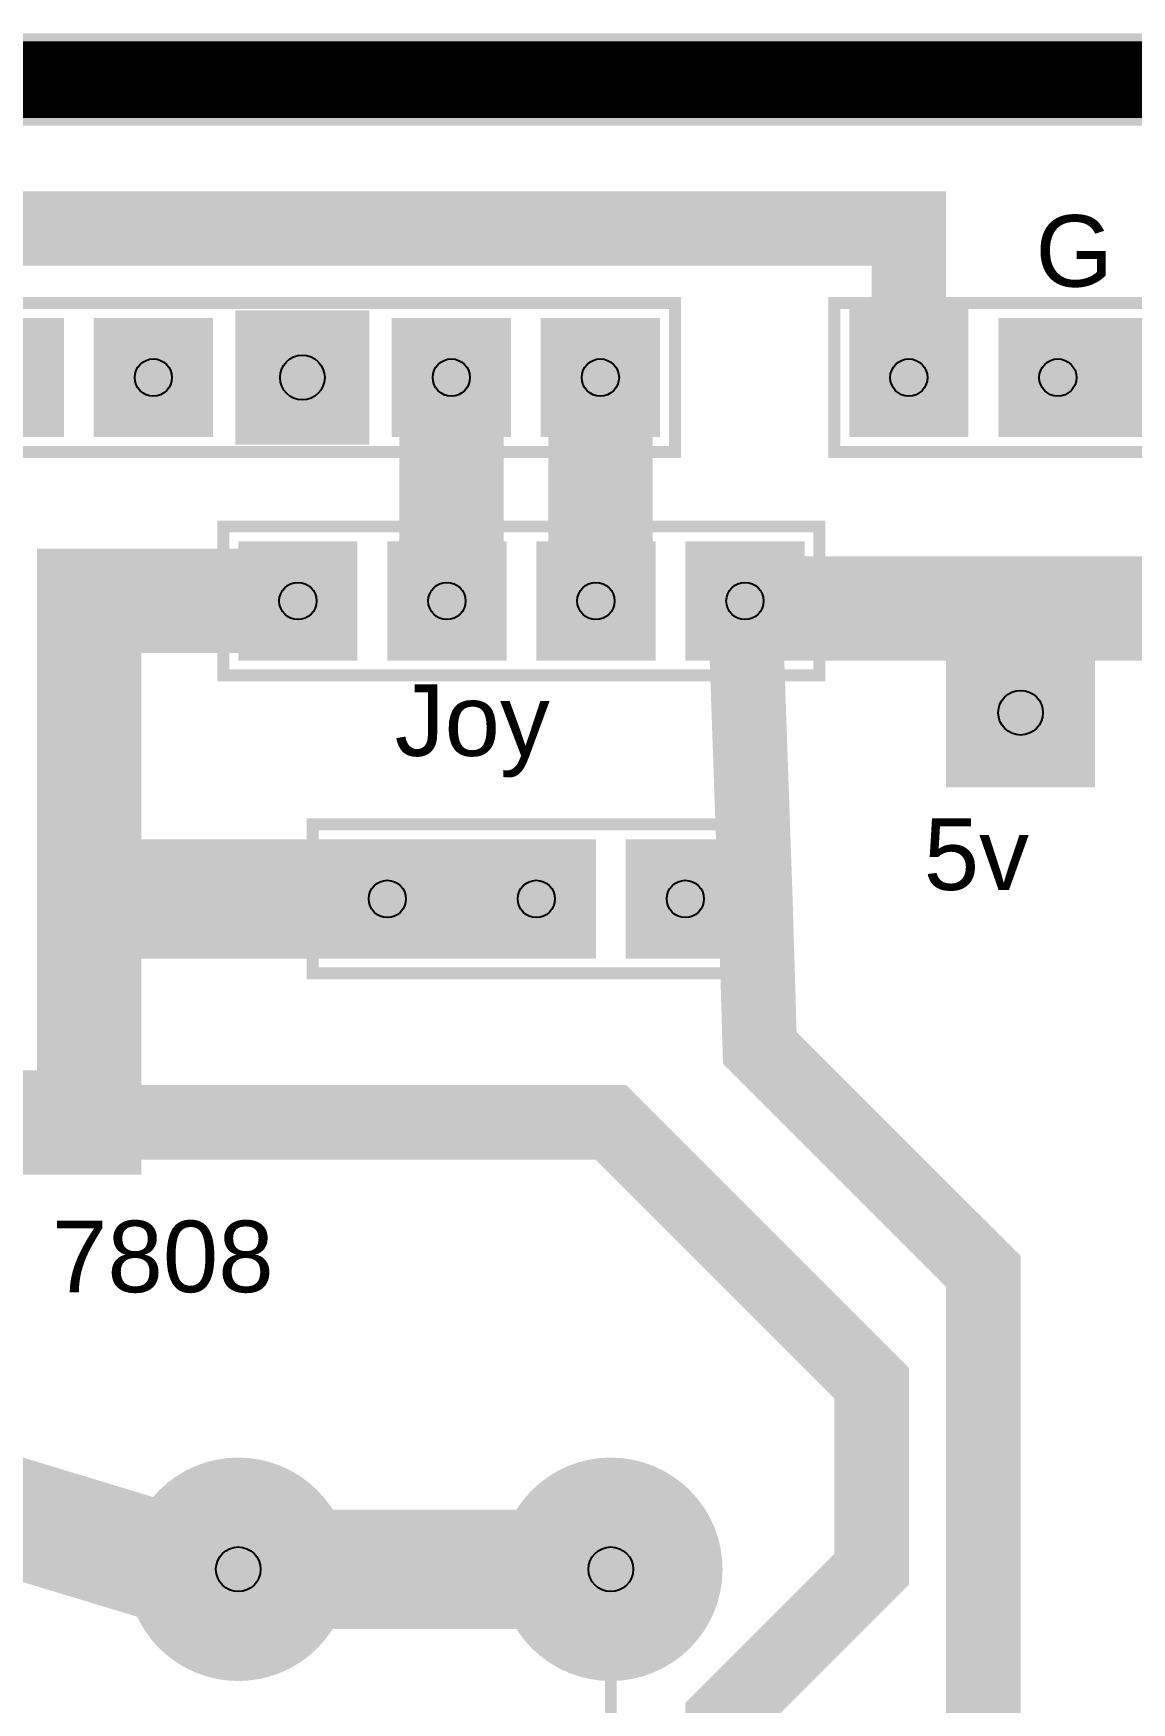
# Model space of a CAD drawing. Extents: x -1.19 to 1.19, y -1.21 to 1.21.
# Drawn here: x -0.752 to -0.015, y 0.081 to 1.201 of the extents above; entities that cross this region are included whole.
import ezdxf

# ---------------------------------------------------------------- set-up
doc = ezdxf.new("R2010")
doc.units = 0
doc.layers.get('0').update_dxf_attribs({"linetype": 'CONTINUOUS'})

# ---------------------------------------------------------------- blocks, each defined once
blk = doc.blocks.new('RPAD')
blk.add_trace([(-0.5, -0.5), (-0.5, 0.5), (0.5, -0.5), (0.5, 0.5)])
blk = doc.blocks.new('EPAD')
at = {"const_width": 0.5}
blk.add_lwpolyline([(-0.25, 0, 1), (0.25, 0, 1)], format="xyb", close=True, dxfattribs=at)

msp = doc.modelspace()

# ---------------------------------------------------------------- linework, layer by layer
for points, const_width in [([(-1.165, 1.145), (-1.165, 1.195), (1.134, 1.195), (1.134, 1.145), (-1.165, 1.145)], 0.012), ([(-0.165, 1.02), (-0.165, 1.07), (-0.965, 1.07), (-0.965, 0.87), (-0.915, 0.82), (-0.915, 0.77)], 0.05), ([(-0.165, 0.97), (-0.165, 1.02)], 0.08), ([(0.034, 0.97), (-0.065, 0.97)], 0.08), ([(-0.472, 0.97), (-0.472, 0.86), (-0.475, 0.82)], 0.07), ([(-0.372, 0.97), (-0.372, 0.86), (-0.375, 0.82)], 0.07), ([(-0.715, 0.62), (-0.715, 0.82), (-0.575, 0.82)], 0.07), ([(-0.275, 0.82), (-0.235, 0.815), (-0.09, 0.815)], 0.07), ([(-0.275, 0.82), (-0.268, 0.62), (-0.265, 0.52), (-0.115, 0.37), (-0.115, 0.02), (-0.14, -0.004)], 0.05), ([(-0.275, 0.82), (-0.09, 0.82), (-0.09, 0.815)], 0.05), ([(-0.09, 0.815), (0.134, 0.815)], 0.07), ([(-0.09, 0.745), (-0.09, 0.815)], 0.05), ([(-1.015, 0.47), (-0.715, 0.47), (-0.715, 0.62)], 0.07), ([(-0.715, 0.62), (-0.515, 0.62), (-0.415, 0.62)], 0.08), ([(-0.315, 0.62), (-0.268, 0.62), (-0.268, 0.62)], 0.08), ([(-0.715, 0.47), (-0.365, 0.47), (-0.19, 0.295), (-0.19, 0.17), (-0.29, 0.07), (-0.29, -0.104), (-0.19, -0.204), (-0.19, -0.254)], 0.05), ([(-0.815, 0.22), (-0.65, 0.17), (-0.365, 0.17)], 0.08)]:
    msp.add_lwpolyline(points, dxfattribs=dict(const_width=const_width))
for points in [[(-1.165, 1.195), (1.134, 1.195)], [(-1.165, 1.194), (1.134, 1.194)], [(-1.165, 1.193), (1.134, 1.193)], [(-1.165, 1.192), (1.134, 1.192)], [(-1.165, 1.191), (1.134, 1.191)], [(-1.165, 1.19), (1.134, 1.19)], [(-1.165, 1.189), (1.134, 1.189)], [(-1.165, 1.188), (1.134, 1.188)], [(-1.165, 1.187), (1.134, 1.187)], [(-1.165, 1.186), (1.134, 1.186)], [(-1.165, 1.185), (1.134, 1.185)], [(-1.165, 1.184), (1.134, 1.184)], [(-1.165, 1.183), (1.134, 1.183)], [(-1.165, 1.182), (1.134, 1.182)], [(-1.165, 1.181), (1.134, 1.181)], [(-1.165, 1.18), (1.134, 1.18)], [(-1.165, 1.179), (1.134, 1.179)], [(-1.165, 1.178), (1.134, 1.178)], [(-1.165, 1.177), (1.134, 1.177)], [(-1.165, 1.176), (1.134, 1.176)], [(-1.165, 1.175), (1.134, 1.175)], [(-1.165, 1.174), (1.134, 1.174)], [(-1.165, 1.173), (1.134, 1.173)], [(-1.165, 1.172), (1.134, 1.172)], [(-1.165, 1.171), (1.134, 1.171)], [(-1.165, 1.17), (1.134, 1.17)], [(-1.165, 1.169), (1.134, 1.169)], [(-1.165, 1.168), (1.134, 1.168)], [(-1.165, 1.167), (1.134, 1.167)], [(-1.165, 1.166), (1.134, 1.166)], [(-1.165, 1.165), (1.134, 1.165)], [(-1.165, 1.164), (1.134, 1.164)], [(-1.165, 1.163), (1.134, 1.163)], [(-1.165, 1.162), (1.134, 1.162)], [(-1.165, 1.161), (1.134, 1.161)], [(-1.165, 1.16), (1.134, 1.16)], [(-1.165, 1.159), (1.134, 1.159)], [(-1.165, 1.158), (1.134, 1.158)], [(-1.165, 1.157), (1.134, 1.157)], [(-1.165, 1.156), (1.134, 1.156)], [(-1.165, 1.155), (1.134, 1.155)], [(-1.165, 1.154), (1.134, 1.154)], [(-1.165, 1.153), (1.134, 1.153)], [(-1.165, 1.152), (1.134, 1.152)], [(-1.165, 1.151), (1.134, 1.151)], [(-1.165, 1.15), (1.134, 1.15)], [(-1.165, 1.149), (1.134, 1.149)], [(-1.165, 1.148), (1.134, 1.148)], [(-1.165, 1.147), (1.134, 1.147)], [(-1.165, 1.146), (1.134, 1.146)], [(-1.165, 1.145), (1.134, 1.145)]]:
    msp.add_lwpolyline(points)
for centre, radius in [((-0.672, 0.97), 0.0125), ((-0.572, 0.97), 0.015), ((-0.472, 0.97), 0.0125), ((-0.372, 0.97), 0.0125), ((-0.165, 0.97), 0.0125), ((-0.065, 0.97), 0.0125), ((-0.575, 0.82), 0.0125), ((-0.475, 0.82), 0.0125), ((-0.375, 0.82), 0.0125), ((-0.275, 0.82), 0.0125), ((-0.09, 0.745), 0.015), ((-0.515, 0.62), 0.0125), ((-0.415, 0.62), 0.0125), ((-0.315, 0.62), 0.0125), ((-0.615, 0.17), 0.015), ((-0.365, 0.17), 0.015)]:
    msp.add_circle(centre, radius)
at = {"layer": '12632256', "const_width": 0.008}
for points in [[(-0.922, 0.92), (-0.322, 0.92), (-0.322, 1.02), (-0.922, 1.02), (-0.922, 0.92)], [(-0.215, 0.92), (0.584, 0.92), (0.584, 1.02), (-0.215, 1.02), (-0.215, 0.92)], [(-0.625, 0.77), (-0.225, 0.77), (-0.225, 0.87), (-0.625, 0.87), (-0.625, 0.77)], [(-0.565, 0.57), (-0.265, 0.57), (-0.265, 0.67), (-0.565, 0.67), (-0.565, 0.57)], [(-0.365, -0.004), (-0.365, 0.12)]]:
    msp.add_lwpolyline(points, dxfattribs=at)

# ---------------------------------------------------------------- block references
for name, p, xscale, yscale in [('RPAD', (-0.772, 0.97), 0.08, 0.08), ('RPAD', (-0.672, 0.97), 0.08, 0.08), ('RPAD', (-0.572, 0.97), 0.09, 0.09), ('RPAD', (-0.472, 0.97), 0.08, 0.08), ('RPAD', (-0.372, 0.97), 0.08, 0.08), ('RPAD', (-0.165, 0.97), 0.08, 0.08), ('RPAD', (-0.065, 0.97), 0.08, 0.08), ('RPAD', (-0.575, 0.82), 0.08, 0.08), ('RPAD', (-0.475, 0.82), 0.08, 0.08), ('RPAD', (-0.375, 0.82), 0.08, 0.08), ('RPAD', (-0.275, 0.82), 0.08, 0.08), ('RPAD', (-0.09, 0.745), 0.1, 0.1), ('RPAD', (-0.515, 0.62), 0.08, 0.08), ('RPAD', (-0.415, 0.62), 0.08, 0.08), ('RPAD', (-0.315, 0.62), 0.08, 0.08), ('EPAD', (-0.615, 0.17), 0.15, 0.15), ('EPAD', (-0.365, 0.17), 0.15, 0.15)]:
    msp.add_blockref(name, p, dxfattribs=dict(xscale=xscale, yscale=yscale))

# ---------------------------------------------------------------- texts
at = {"layer": '12632256', "width": 1.041667}
for s, p in [('G', (-0.08, 1.031)), ('Joy ', (-0.51, 0.716)), ('5v', (-0.155, 0.626)), ('7808', (-0.74, 0.356))]:
    msp.add_text(s, height=0.048, dxfattribs=at).set_placement(p)

doc.saveas('drawing.dxf')
